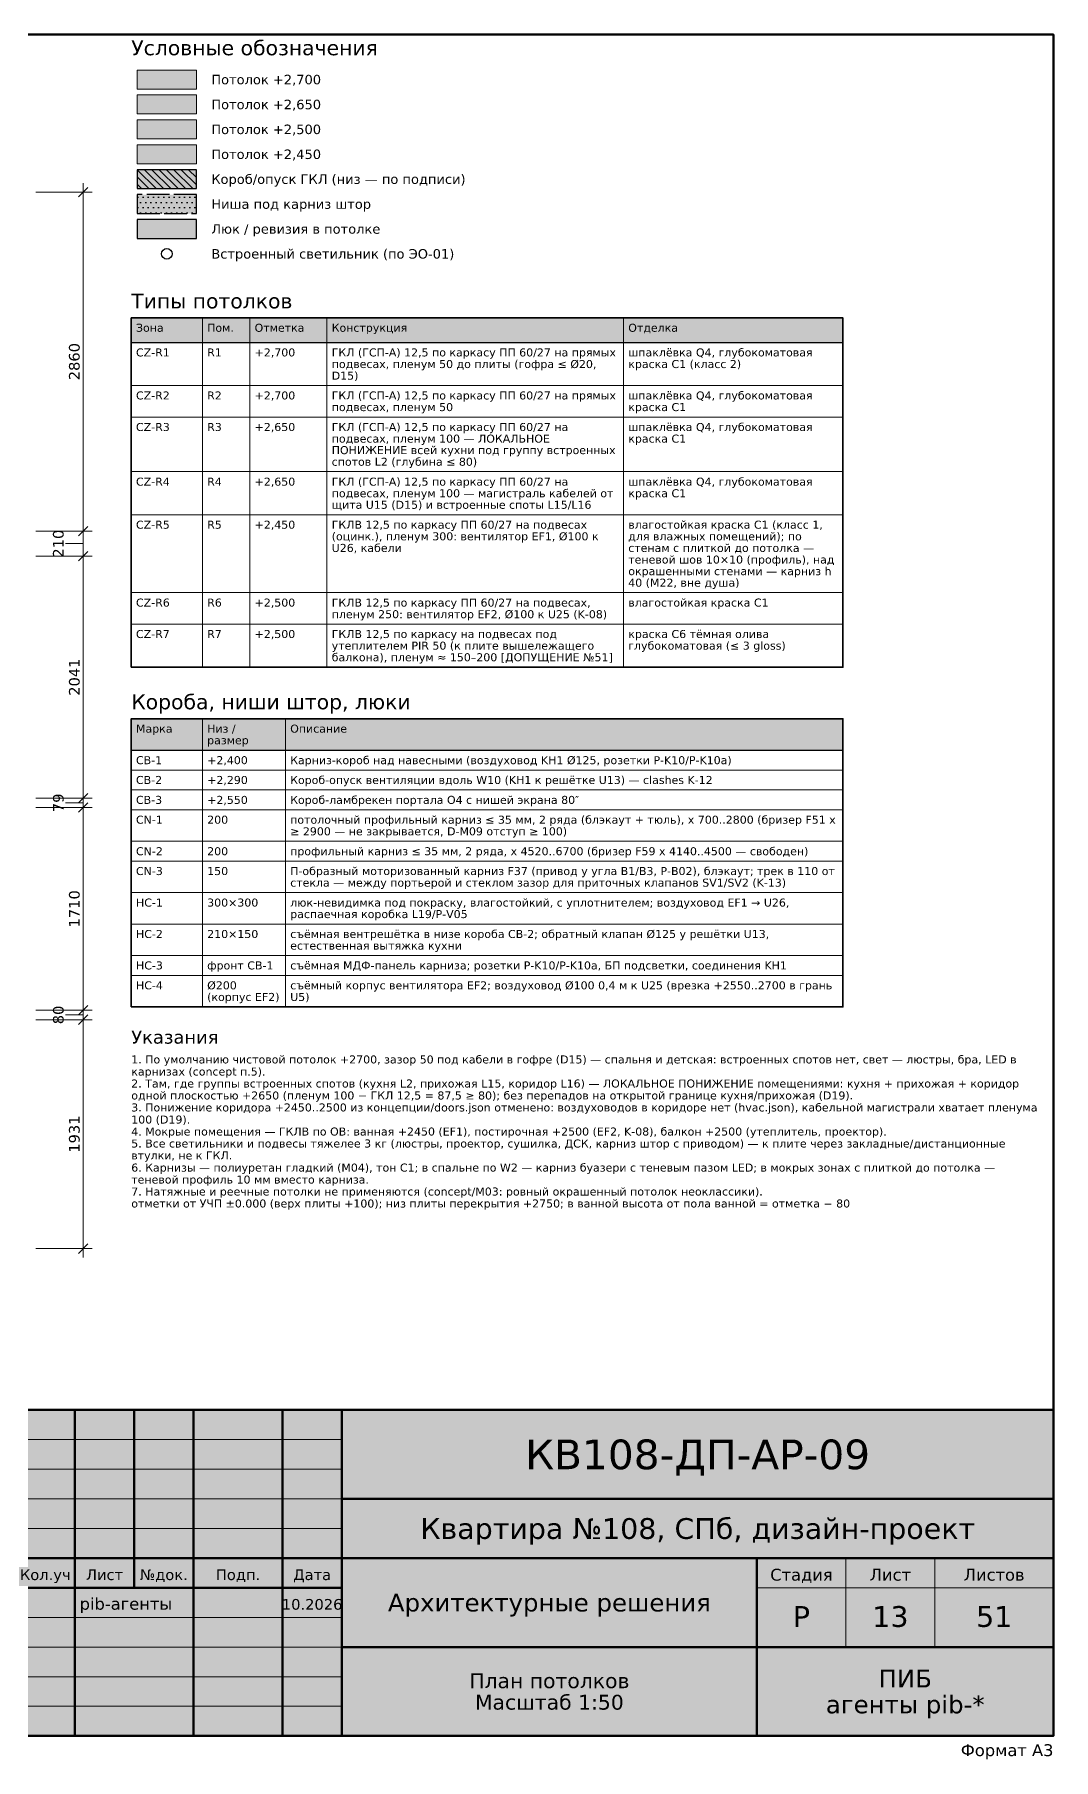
# Model space of a CAD drawing. Header units: millimetres. Extents: x 954 to 20750, y 51 to 14600.
# Drawn here: x 12159 to 20750, y 51 to 14600 of the extents above; entities that cross this region are included whole.
import ezdxf
from ezdxf.enums import TextEntityAlignment as Align

# ---------------------------------------------------------------- set-up
doc = ezdxf.new("R2010")
doc.units = ezdxf.units.MM
doc.linetypes.add('DASHED', pattern=[1.524, 1.27, -0.254])
for name, color, linetype in [('DIM', 7, 'CONTINUOUS'), ('FRAME', 7, 'CONTINUOUS'), ('TEXT', 7, 'CONTINUOUS')]:
    doc.layers.add(name, color=color, linetype=linetype)
doc.styles.add('GOST', font='DejaVuSans.ttf')

msp = doc.modelspace()

# ---------------------------------------------------------------- hatches: boundary and pattern name
at = {"layer": 'FRAME', "true_color": 0xffffff}
h = msp.add_hatch(color=7, dxfattribs=at)
h.dxf.hatch_style = 1
h.paths.add_polyline_path([(11500, 250), (20750, 250), (20750, 3000), (11500, 3000)])
at = {"layer": 'TEXT', "true_color": 0xffffff}
h = msp.add_hatch(color=7, dxfattribs=at)
h.dxf.hatch_style = 1
h.paths.add_polyline_path([(13025, 14140), (13525, 14140), (13525, 14300), (13025, 14300)])
at = {"layer": 'TEXT', "true_color": 0xe3eefa}
h = msp.add_hatch(color=7, dxfattribs=at)
h.dxf.hatch_style = 1
h.paths.add_polyline_path([(13025, 13930), (13525, 13930), (13525, 14090), (13025, 14090)])
at = {"layer": 'TEXT', "true_color": 0xdcefd6}
h = msp.add_hatch(color=7, dxfattribs=at)
h.dxf.hatch_style = 1
h.paths.add_polyline_path([(13025, 13720), (13525, 13720), (13525, 13880), (13025, 13880)])
at = {"layer": 'TEXT', "true_color": 0xbfe0b8}
h = msp.add_hatch(color=7, dxfattribs=at)
h.dxf.hatch_style = 1
h.paths.add_polyline_path([(13025, 13510), (13525, 13510), (13525, 13670), (13025, 13670)])
at = {"layer": 'TEXT', "true_color": 0x8a5a2b}
h = msp.add_hatch(dxfattribs=at)
h.set_pattern_fill('ANSI31', scale=13.75, angle=90)
h.paths.add_polyline_path([(13025, 13300), (13525, 13300), (13525, 13460), (13025, 13460)])
at = {"layer": 'TEXT', "true_color": 0xf6dfbe, "transparency": 33554559}
h = msp.add_hatch(color=7, dxfattribs=at)
h.dxf.hatch_style = 1
h.paths.add_polyline_path([(13025, 13300), (13525, 13300), (13525, 13460), (13025, 13460)])
at = {"layer": 'TEXT', "true_color": 0x777777}
h = msp.add_hatch(dxfattribs=at)
h.set_pattern_fill('DOTS', scale=27.5)
h.paths.add_polyline_path([(13025, 13090), (13525, 13090), (13525, 13250), (13025, 13250)])
at = {"layer": 'TEXT', "true_color": 0xf7f7f7, "transparency": 33554559}
h = msp.add_hatch(color=7, dxfattribs=at)
h.dxf.hatch_style = 1
h.paths.add_polyline_path([(13025, 13090), (13525, 13090), (13525, 13250), (13025, 13250)])
at = {"layer": 'TEXT', "true_color": 0xffffff}
h = msp.add_hatch(color=7, dxfattribs=at)
h.dxf.hatch_style = 1
h.paths.add_polyline_path([(13025, 12880), (13525, 12880), (13525, 13040), (13025, 13040)])
at = {"layer": 'TEXT', "true_color": 0xe6e6e6}
h = msp.add_hatch(color=7, dxfattribs=at)
h.dxf.hatch_style = 1
h.paths.add_polyline_path([(12975, 12002), (18975, 12002), (18975, 12210), (12975, 12210)])
h = msp.add_hatch(color=7, dxfattribs=at)
h.dxf.hatch_style = 1
h.paths.add_polyline_path([(12975, 8564), (18975, 8564), (18975, 8829), (12975, 8829)])

# ---------------------------------------------------------------- linework, layer by layer
at = {"layer": 'DIM', "color": 7, "lineweight": 15}
for points in [[(12170, 13271), (12645, 13271)], [(12570, 4285), (12570, 13346)], [(12170, 10411), (12645, 10411)], [(12170, 10201), (12645, 10201)], [(12170, 8160), (12645, 8160)], [(12170, 8081), (12645, 8081)], [(12170, 6371), (12645, 6371)], [(12170, 6291), (12645, 6291)], [(12170, 4360), (12645, 4360)]]:
    msp.add_lwpolyline(points, dxfattribs=at)
at = {"layer": 'DIM', "color": 7, "lineweight": 35}
for points in [[(12530, 13231), (12610, 13311)], [(12530, 10371), (12610, 10451)], [(12530, 10161), (12610, 10241)], [(12530, 8120), (12610, 8200)], [(12530, 8041), (12610, 8121)], [(12530, 6331), (12610, 6411)], [(12530, 6251), (12610, 6331)], [(12530, 4320), (12610, 4400)]]:
    msp.add_lwpolyline(points, dxfattribs=at)
at = {"layer": 'DIM', "color": 7, "lineweight": 13}
for points in [[(12570, 10306), (12420, 10306)], [(12570, 8120), (12420, 8120)], [(12570, 6331), (12420, 6331)]]:
    msp.add_lwpolyline(points, dxfattribs=at)
at = {"layer": 'FRAME', "color": 7, "lineweight": 50}
for points in [[(1000, 250), (20750, 250), (20750, 14600), (1000, 14600)], [(11500, 250), (20750, 250), (20750, 3000), (11500, 3000)]]:
    msp.add_lwpolyline(points, close=True, dxfattribs=at)
for points in [[(12500, 250), (12500, 3000)], [(13000, 1500), (13000, 3000)], [(13500, 250), (13500, 3000)], [(14250, 250), (14250, 3000)], [(14750, 250), (14750, 3000)], [(14750, 2250), (20750, 2250)], [(11500, 1750), (14750, 1750)], [(14750, 1750), (20750, 1750)], [(18250, 250), (18250, 1750)], [(11500, 1500), (14750, 1500)], [(14750, 1000), (20750, 1000)]]:
    msp.add_lwpolyline(points, dxfattribs=at)
at = {"layer": 'FRAME', "color": 7, "lineweight": 20}
for points in [[(11500, 2750), (14750, 2750)], [(11500, 2500), (14750, 2500)], [(11500, 2250), (14750, 2250)], [(11500, 2000), (14750, 2000)], [(19000, 1000), (19000, 1750)], [(19750, 1000), (19750, 1750)], [(18250, 1500), (20750, 1500)], [(11500, 1250), (14750, 1250)], [(11500, 1000), (14750, 1000)], [(11500, 750), (14750, 750)], [(11500, 500), (14750, 500)]]:
    msp.add_lwpolyline(points, dxfattribs=at)
at = {"layer": 'TEXT', "lineweight": 15, "true_color": 0x777777}
for points in [[(13025, 14140), (13525, 14140), (13525, 14300), (13025, 14300)], [(13025, 13930), (13525, 13930), (13525, 14090), (13025, 14090)], [(13025, 13720), (13525, 13720), (13525, 13880), (13025, 13880)], [(13025, 13510), (13525, 13510), (13525, 13670), (13025, 13670)]]:
    msp.add_lwpolyline(points, close=True, dxfattribs=at)
at = {"layer": 'TEXT', "lineweight": 30, "true_color": 0x8a5a2b}
msp.add_lwpolyline([(13025, 13300), (13525, 13300), (13525, 13460), (13025, 13460)], close=True, dxfattribs=at)
at = {"layer": 'TEXT', "linetype": 'DASHED', "lineweight": 30, "ltscale": 150, "true_color": 0x555555}
msp.add_lwpolyline([(13025, 13090), (13525, 13090), (13525, 13250), (13025, 13250)], close=True, dxfattribs=at)
at = {"layer": 'TEXT', "lineweight": 30, "true_color": 0xb03a2e}
msp.add_lwpolyline([(13025, 12880), (13525, 12880), (13525, 13040), (13025, 13040)], close=True, dxfattribs=at)
at = {"layer": 'TEXT', "color": 7, "lineweight": 25}
for points in [[(12975, 12002), (18975, 12002), (18975, 12210), (12975, 12210)], [(12975, 8564), (18975, 8564), (18975, 8829), (12975, 8829)]]:
    msp.add_lwpolyline(points, close=True, dxfattribs=at)
at = {"layer": 'TEXT', "color": 7, "lineweight": 15}
for points in [[(12975, 12210), (12975, 12002)], [(13575, 12210), (13575, 12002)], [(13975, 12210), (13975, 12002)], [(14625, 12210), (14625, 12002)], [(17125, 12210), (17125, 12002)], [(18975, 12210), (18975, 12002)], [(12975, 12002), (12975, 11639)], [(13575, 12002), (13575, 11639)], [(13975, 12002), (13975, 11639)], [(14625, 12002), (14625, 11639)], [(17125, 12002), (17125, 11639)], [(18975, 12002), (18975, 11639)], [(12975, 11639), (12975, 11374)], [(13575, 11639), (13575, 11374)], [(13975, 11639), (13975, 11374)], [(14625, 11639), (14625, 11374)], [(17125, 11639), (17125, 11374)], [(18975, 11639), (18975, 11374)], [(12975, 11374), (12975, 10913)], [(13575, 11374), (13575, 10913)], [(13975, 11374), (13975, 10913)], [(14625, 11374), (14625, 10913)], [(17125, 11374), (17125, 10913)], [(18975, 11374), (18975, 10913)], [(12975, 10913), (12975, 10550)], [(13575, 10913), (13575, 10550)], [(13975, 10913), (13975, 10550)], [(14625, 10913), (14625, 10550)], [(17125, 10913), (17125, 10550)], [(18975, 10913), (18975, 10550)], [(12975, 10550), (12975, 9893)], [(13575, 10550), (13575, 9893)], [(13975, 10550), (13975, 9893)], [(14625, 10550), (14625, 9893)], [(17125, 10550), (17125, 9893)], [(18975, 10550), (18975, 9893)], [(12975, 9893), (12975, 9627)], [(13575, 9893), (13575, 9627)], [(13975, 9893), (13975, 9627)], [(14625, 9893), (14625, 9627)], [(17125, 9893), (17125, 9627)], [(18975, 9893), (18975, 9627)], [(12975, 9627), (12975, 9264)], [(13575, 9627), (13575, 9264)], [(13975, 9627), (13975, 9264)], [(14625, 9627), (14625, 9264)], [(17125, 9627), (17125, 9264)], [(18975, 9627), (18975, 9264)], [(12975, 8829), (12975, 8564)], [(13575, 8829), (13575, 8564)], [(14275, 8829), (14275, 8564)], [(18975, 8829), (18975, 8564)], [(12975, 8564), (12975, 8396)], [(13575, 8564), (13575, 8396)], [(14275, 8564), (14275, 8396)], [(18975, 8564), (18975, 8396)], [(12975, 8396), (12975, 8229)], [(13575, 8396), (13575, 8229)], [(14275, 8396), (14275, 8229)], [(18975, 8396), (18975, 8229)], [(12975, 8229), (12975, 8061)], [(13575, 8229), (13575, 8061)], [(14275, 8229), (14275, 8061)], [(18975, 8229), (18975, 8061)], [(12975, 8061), (12975, 7796)], [(13575, 8061), (13575, 7796)], [(14275, 8061), (14275, 7796)], [(18975, 8061), (18975, 7796)], [(12975, 7796), (12975, 7628)], [(13575, 7796), (13575, 7628)], [(14275, 7796), (14275, 7628)], [(18975, 7796), (18975, 7628)], [(12975, 7628), (12975, 7363)], [(13575, 7628), (13575, 7363)], [(14275, 7628), (14275, 7363)], [(18975, 7628), (18975, 7363)], [(12975, 7363), (12975, 7098)], [(13575, 7363), (13575, 7098)], [(14275, 7363), (14275, 7098)], [(18975, 7363), (18975, 7098)], [(12975, 7098), (12975, 6832)], [(13575, 7098), (13575, 6832)], [(14275, 7098), (14275, 6832)], [(18975, 7098), (18975, 6832)], [(12975, 6832), (12975, 6665)], [(13575, 6832), (13575, 6665)], [(14275, 6832), (14275, 6665)], [(18975, 6832), (18975, 6665)], [(12975, 6665), (12975, 6399)], [(13575, 6665), (13575, 6399)], [(14275, 6665), (14275, 6399)], [(18975, 6665), (18975, 6399)]]:
    msp.add_lwpolyline(points, dxfattribs=at)
at = {"layer": 'TEXT', "color": 7, "lineweight": 35}
for points in [[(12975, 9264), (18975, 9264), (18975, 12210), (12975, 12210)], [(12975, 6399), (18975, 6399), (18975, 8829), (12975, 8829)]]:
    msp.add_lwpolyline(points, close=True, dxfattribs=at)
at = {"layer": 'TEXT', "color": 7, "lineweight": 15}
for points in [[(12975, 11639), (18975, 11639), (18975, 12002), (12975, 12002)], [(12975, 11374), (18975, 11374), (18975, 11639), (12975, 11639)], [(12975, 10913), (18975, 10913), (18975, 11374), (12975, 11374)], [(12975, 10550), (18975, 10550), (18975, 10913), (12975, 10913)], [(12975, 9893), (18975, 9893), (18975, 10550), (12975, 10550)], [(12975, 9627), (18975, 9627), (18975, 9893), (12975, 9893)], [(12975, 9264), (18975, 9264), (18975, 9627), (12975, 9627)], [(12975, 8396), (18975, 8396), (18975, 8564), (12975, 8564)], [(12975, 8229), (18975, 8229), (18975, 8396), (12975, 8396)], [(12975, 8061), (18975, 8061), (18975, 8229), (12975, 8229)], [(12975, 7796), (18975, 7796), (18975, 8061), (12975, 8061)], [(12975, 7628), (18975, 7628), (18975, 7796), (12975, 7796)], [(12975, 7363), (18975, 7363), (18975, 7628), (12975, 7628)], [(12975, 7098), (18975, 7098), (18975, 7363), (12975, 7363)], [(12975, 6832), (18975, 6832), (18975, 7098), (12975, 7098)], [(12975, 6665), (18975, 6665), (18975, 6832), (12975, 6832)], [(12975, 6399), (18975, 6399), (18975, 6665), (12975, 6665)]]:
    msp.add_lwpolyline(points, close=True, dxfattribs=at)
at = {"layer": 'TEXT', "lineweight": 30, "true_color": 0x7a6a00}
msp.add_circle((13275, 12750), 45, dxfattribs=at)

# ---------------------------------------------------------------- texts
at = {"layer": 'DIM', "color": 7, "style": 'GOST'}
for s, p in [('2860', (12540, 11841)), ('210', (12405, 10306)), ('2041', (12540, 9180)), ('79', (12405, 8120)), ('1710', (12540, 7226)), ('80', (12405, 6331)), ('1931', (12540, 5326))]:
    msp.add_text(s, height=90, rotation=90, dxfattribs=at).set_placement(p, align=Align.CENTER)
at = {"layer": 'FRAME', "color": 7, "style": 'GOST'}
for s, height, p in [('КВ108-ДП-АР-09', 250, (17750, 2500)), ('Квартира №108, СПб, дизайн-проект', 175, (17750, 1912)), ('Кол.уч', 90, (12250, 1565)), ('Лист', 90, (12750, 1565)), ('№док.', 90, (13250, 1565)), ('Подп.', 90, (13875, 1565)), ('Дата', 90, (14500, 1565)), ('Стадия', 100, (18625, 1560)), ('Лист', 100, (19375, 1560)), ('Листов', 100, (20250, 1560)), ('10.2026', 90, (14500, 1315)), ('Архитектурные решения', 150, (16500, 1300)), ('Р', 175, (18625, 1170)), ('13', 175, (19375, 1170)), ('51', 175, (20250, 1170)), ('План потолков', 125, (16500, 653)), ('ПИБ', 150, (19500, 659)), ('Масштаб 1:50', 125, (16500, 472)), ('агенты pib-*', 150, (19500, 441))]:
    msp.add_text(s, height=height, dxfattribs=at).set_placement(p, align=Align.CENTER)
msp.add_text('pib-агенты', height=100, dxfattribs=at).set_placement((12540, 1315))
msp.add_text('Формат A3', height=100, dxfattribs=at).set_placement((20750, 80), align=Align.RIGHT)
at = {"layer": 'TEXT', "color": 7, "style": 'GOST'}
for s, height, p in [('Условные обозначения', 125, (12975, 14425)), ('Потолок +2,700', 80, (13650, 14180)), ('Потолок +2,650', 80, (13650, 13970)), ('Потолок +2,500', 80, (13650, 13760)), ('Потолок +2,450', 80, (13650, 13550)), ('Короб/опуск ГКЛ (низ — по подписи)', 80, (13650, 13340)), ('Ниша под карниз штор', 80, (13650, 13130)), ('Люк / ревизия в потолке', 80, (13650, 12920)), ('Встроенный светильник (по ЭО-01)', 80, (13650, 12710)), ('Типы потолков', 125, (12975, 12290)), ('Зона', 67.5, (13015, 12093)), ('Пом.', 67.5, (13615, 12093)), ('Отметка', 67.5, (14015, 12093)), ('Конструкция', 67.5, (14665, 12093)), ('Отделка', 67.5, (17165, 12093)), ('CZ-R1', 67.5, (13015, 11885)), ('R1', 67.5, (13615, 11885)), ('+2,700', 67.5, (14015, 11885)), ('ГКЛ (ГСП-А) 12,5 по каркасу ПП 60/27 на прямых', 67.5, (14665, 11885)), ('шпаклёвка Q4, глубокоматовая', 67.5, (17165, 11885)), ('подвесах, пленум 50 до плиты (гофра ≤ Ø20,', 67.5, (14665, 11787)), ('краска C1 (класс 2)', 67.5, (17165, 11787)), ('D15)', 67.5, (14665, 11689)), ('CZ-R2', 67.5, (13015, 11522)), ('R2', 67.5, (13615, 11522)), ('+2,700', 67.5, (14015, 11522)), ('ГКЛ (ГСП-А) 12,5 по каркасу ПП 60/27 на прямых', 67.5, (14665, 11522)), ('шпаклёвка Q4, глубокоматовая', 67.5, (17165, 11522)), ('подвесах, пленум 50', 67.5, (14665, 11424)), ('краска C1', 67.5, (17165, 11424)), ('CZ-R3', 67.5, (13015, 11256)), ('R3', 67.5, (13615, 11256)), ('+2,650', 67.5, (14015, 11256)), ('подвесах, пленум 100 — ЛОКАЛЬНОЕ', 67.5, (14665, 11158)), ('ГКЛ (ГСП-А) 12,5 по каркасу ПП 60/27 на', 67.5, (14665, 11256)), ('шпаклёвка Q4, глубокоматовая', 67.5, (17165, 11256)), ('краска C1', 67.5, (17165, 11158)), ('ПОНИЖЕНИЕ всей кухни под группу встроенных', 67.5, (14665, 11061)), ('спотов L2 (глубина ≤ 80)', 67.5, (14665, 10963)), ('CZ-R4', 67.5, (13015, 10795)), ('R4', 67.5, (13615, 10795)), ('+2,650', 67.5, (14015, 10795)), ('подвесах, пленум 100 — магистраль кабелей от', 67.5, (14665, 10697)), ('ГКЛ (ГСП-А) 12,5 по каркасу ПП 60/27 на', 67.5, (14665, 10795)), ('шпаклёвка Q4, глубокоматовая', 67.5, (17165, 10795)), ('краска C1', 67.5, (17165, 10697)), ('щита U15 (D15) и встроенные споты L15/L16', 67.5, (14665, 10600)), ('CZ-R5', 67.5, (13015, 10432)), ('R5', 67.5, (13615, 10432)), ('+2,450', 67.5, (14015, 10432)), ('ГКЛВ 12,5 по каркасу ПП 60/27 на подвесах', 67.5, (14665, 10432)), ('влагостойкая краска C1 (класс 1,', 67.5, (17165, 10432)), ('(оцинк.), пленум 300: вентилятор EF1, Ø100 к', 67.5, (14665, 10334)), ('для влажных помещений); по', 67.5, (17165, 10334)), ('U26, кабели', 67.5, (14665, 10236)), ('теневой шов 10×10 (профиль), над', 67.5, (17165, 10138)), ('стенам с плиткой до потолка —', 67.5, (17165, 10236)), ('окрашенными стенами — карниз h', 67.5, (17165, 10040)), ('40 (M22, вне душа)', 67.5, (17165, 9943)), ('CZ-R6', 67.5, (13015, 9775)), ('R6', 67.5, (13615, 9775)), ('+2,500', 67.5, (14015, 9775)), ('пленум 250: вентилятор EF2, Ø100 к U25 (K-08)', 67.5, (14665, 9677)), ('ГКЛВ 12,5 по каркасу ПП 60/27 на подвесах,', 67.5, (14665, 9775)), ('влагостойкая краска C1', 67.5, (17165, 9775)), ('CZ-R7', 67.5, (13015, 9510)), ('R7', 67.5, (13615, 9510)), ('+2,500', 67.5, (14015, 9510)), ('утеплителем PIR 50 (к плите вышележащего', 67.5, (14665, 9412)), ('ГКЛВ 12,5 по каркасу на подвесах под', 67.5, (14665, 9510)), ('краска C6 тёмная олива', 67.5, (17165, 9510)), ('глубокоматовая (≤ 3 gloss)', 67.5, (17165, 9412)), ('балкона), пленум ≈ 150–200 [ДОПУЩЕНИЕ №51]', 67.5, (14665, 9314)), ('Короба, ниши штор, люки', 125, (12975, 8909)), ('Марка', 67.5, (13015, 8712)), ('Низ /', 67.5, (13615, 8712)), ('Описание', 67.5, (14315, 8712)), ('размер', 67.5, (13615, 8614)), ('CB-1', 67.5, (13015, 8446)), ('+2,400', 67.5, (13615, 8446)), ('Карниз-короб над навесными (воздуховод KH1 Ø125, розетки P-K10/P-K10a)', 67.5, (14315, 8446)), ('CB-2', 67.5, (13015, 8279)), ('+2,290', 67.5, (13615, 8279)), ('Короб-опуск вентиляции вдоль W10 (KH1 к решётке U13) — clashes K-12', 67.5, (14315, 8279)), ('CB-3', 67.5, (13015, 8111)), ('+2,550', 67.5, (13615, 8111)), ('Короб-ламбрекен портала O4 с нишей экрана 80″', 67.5, (14315, 8111)), ('CN-1', 67.5, (13015, 7944)), ('200', 67.5, (13615, 7944)), ('потолочный профильный карниз ≤ 35 мм, 2 ряда (блэкаут + тюль), x 700..2800 (бризер F51 x', 67.5, (14315, 7944)), ('≥ 2900 — не закрывается, D-M09 отступ ≥ 100)', 67.5, (14315, 7846)), ('CN-2', 67.5, (13015, 7678)), ('200', 67.5, (13615, 7678)), ('профильный карниз ≤ 35 мм, 2 ряда, x 4520..6700 (бризер F59 x 4140..4500 — свободен)', 67.5, (14315, 7678)), ('CN-3', 67.5, (13015, 7511)), ('150', 67.5, (13615, 7511)), ('П-образный моторизованный карниз F37 (привод у угла B1/B3, P-B02), блэкаут; трек в 110 от', 67.5, (14315, 7511)), ('стекла — между портьерой и стеклом зазор для приточных клапанов SV1/SV2 (K-13)', 67.5, (14315, 7413)), ('HC-1', 67.5, (13015, 7245)), ('300×300', 67.5, (13615, 7245)), ('люк-невидимка под покраску, влагостойкий, с уплотнителем; воздуховод EF1 → U26,', 67.5, (14315, 7245)), ('распаечная коробка L19/P-V05', 67.5, (14315, 7148)), ('HC-2', 67.5, (13015, 6980)), ('210×150', 67.5, (13615, 6980)), ('съёмная вентрешётка в низе короба CB-2; обратный клапан Ø125 у решётки U13,', 67.5, (14315, 6980)), ('естественная вытяжка кухни', 67.5, (14315, 6882)), ('HC-3', 67.5, (13015, 6715)), ('фронт CB-1', 67.5, (13615, 6715)), ('съёмная МДФ-панель карниза; розетки P-K10/P-K10a, БП подсветки, соединения KH1', 67.5, (14315, 6715)), ('HC-4', 67.5, (13015, 6547)), ('Ø200', 67.5, (13615, 6547)), ('съёмный корпус вентилятора EF2; воздуховод Ø100 0,4 м к U25 (врезка +2550..2700 в грань', 67.5, (14315, 6547)), ('(корпус EF2)', 67.5, (13615, 6449)), ('U5)', 67.5, (14315, 6449)), ('Указания', 110, (12975, 6089)), ('1. По умолчанию чистовой потолок +2700, зазор 50 под кабели в гофре (D15) — спальня и детская: встроенных спотов нет, свет — люстры, бра, LED в', 67.5, (12975, 5922)), ('карнизах (concept п.5).', 67.5, (12975, 5820)), ('одной плоскостью +2650 (пленум 100 − ГКЛ 12,5 = 87,5 ≥ 80); без перепадов на открытой границе кухня/прихожая (D19).', 67.5, (12975, 5618)), ('2. Там, где группы встроенных спотов (кухня L2, прихожая L15, коридор L16) — ЛОКАЛЬНОЕ ПОНИЖЕНИЕ помещениями: кухня + прихожая + коридор', 67.5, (12975, 5719)), ('3. Понижение коридора +2450..2500 из концепции/doors.json отменено: воздуховодов в коридоре нет (hvac.json), кабельной магистрали хватает пленума', 67.5, (12975, 5517)), ('4. Мокрые помещения — ГКЛВ по ОВ: ванная +2450 (EF1), постирочная +2500 (EF2, K-08), балкон +2500 (утеплитель, проектор).', 67.5, (12975, 5314)), ('100 (D19).', 67.5, (12975, 5415)), ('5. Все светильники и подвесы тяжелее 3 кг (люстры, проектор, сушилка, ДСК, карниз штор с приводом) — к плите через закладные/дистанционные', 67.5, (12975, 5213)), ('втулки, не к ГКЛ.', 67.5, (12975, 5112)), ('теневой профиль 10 мм вместо карниза.', 67.5, (12975, 4909)), ('6. Карнизы — полиуретан гладкий (M04), тон C1; в спальне по W2 — карниз буазери с теневым пазом LED; в мокрых зонах с плиткой до потолка —', 67.5, (12975, 5010)), ('7. Натяжные и реечные потолки не применяются (concept/M03: ровный окрашенный потолок неоклассики).', 67.5, (12975, 4808)), ('отметки от УЧП ±0.000 (верх плиты +100); низ плиты перекрытия +2750; в ванной высота от пола ванной = отметка − 80', 67.5, (12975, 4707))]:
    msp.add_text(s, height=height, dxfattribs=at).set_placement(p)

doc.saveas('drawing.dxf')
